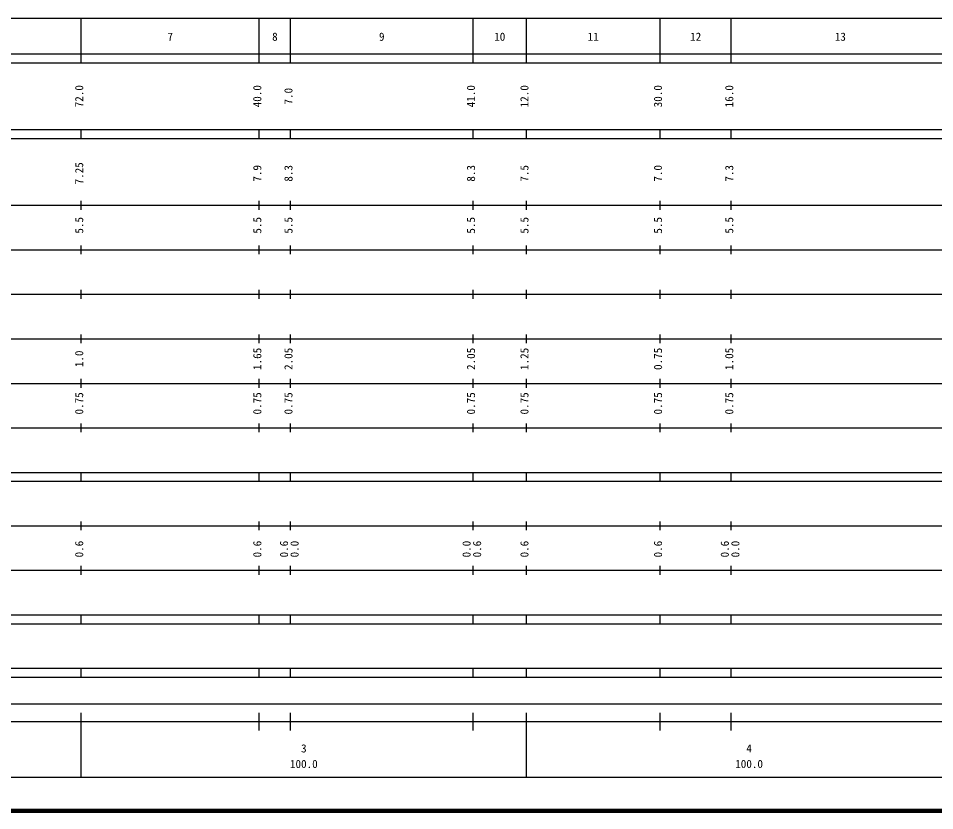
# Model space of a CAD drawing. Units: millimetres on the paper, enlarged 1000 times. Extents: x 40000 to 680000, y 20000 to 380000.
# Drawn here: x 253872 to 459683, y 20000 to 198000 of the extents above; entities that cross this region are included whole.
import ezdxf
from ezdxf.enums import TextEntityAlignment as Align

# ---------------------------------------------------------------- set-up
doc = ezdxf.new("R2010")
doc.units = ezdxf.units.MM
doc.header["$LTSCALE"] = 1000
doc.layers.add('M-TTL', color=2, linetype='Continuous', lineweight=140)
doc.layers.add('M-TTL-BAND', color=7, linetype='Continuous', lineweight=25)
doc.styles.add('ＭＳ ゴシック', font='')
doc.styles.get('ＭＳ ゴシック').set_extended_font_data('MS Gothic')

msp = doc.modelspace()

# ---------------------------------------------------------------- linework, layer by layer
at = {"layer": 'M-TTL'}
msp.add_line((40000, 20000), (680000, 20000), dxfattribs=at)
at = {"layer": 'M-TTL-BAND'}
for p, q in [((68000, 198000), (579000, 198000)), ((268000, 188000), (268000, 198000)), ((308000, 188000), (308000, 198000)), ((315000, 188000), (315000, 198000)), ((356000, 188000), (356000, 198000)), ((368000, 188000), (368000, 198000)), ((398000, 188000), (398000, 198000)), ((414000, 188000), (414000, 198000)), ((40000, 190000), (579000, 190000)), ((40000, 188000), (579000, 188000)), ((40000, 173000), (579000, 173000)), ((268000, 171000), (268000, 173000)), ((308000, 171000), (308000, 173000)), ((315000, 171000), (315000, 173000)), ((356000, 171000), (356000, 173000)), ((368000, 171000), (368000, 173000)), ((398000, 171000), (398000, 173000)), ((414000, 171000), (414000, 173000)), ((40000, 171000), (579000, 171000)), ((268000, 155000), (268000, 157000)), ((308000, 155000), (308000, 157000)), ((315000, 155000), (315000, 157000)), ((356000, 155000), (356000, 157000)), ((368000, 155000), (368000, 157000)), ((398000, 155000), (398000, 157000)), ((414000, 155000), (414000, 157000)), ((40000, 156000), (579000, 156000)), ((268000, 145000), (268000, 147000)), ((308000, 145000), (308000, 147000)), ((315000, 145000), (315000, 147000)), ((356000, 145000), (356000, 147000)), ((368000, 145000), (368000, 147000)), ((398000, 145000), (398000, 147000)), ((414000, 145000), (414000, 147000)), ((46000, 146000), (579000, 146000)), ((52000, 136000), (579000, 136000)), ((268000, 135000), (268000, 137000)), ((308000, 135000), (308000, 137000)), ((315000, 135000), (315000, 137000)), ((356000, 135000), (356000, 137000)), ((368000, 135000), (368000, 137000)), ((398000, 135000), (398000, 137000)), ((414000, 135000), (414000, 137000)), ((46000, 126000), (579000, 126000)), ((268000, 125000), (268000, 127000)), ((308000, 125000), (308000, 127000)), ((315000, 125000), (315000, 127000)), ((356000, 125000), (356000, 127000)), ((368000, 125000), (368000, 127000)), ((398000, 125000), (398000, 127000)), ((414000, 125000), (414000, 127000)), ((52000, 116000), (579000, 116000)), ((268000, 115000), (268000, 117000)), ((308000, 115000), (308000, 117000)), ((315000, 115000), (315000, 117000)), ((356000, 115000), (356000, 117000)), ((368000, 115000), (368000, 117000)), ((398000, 115000), (398000, 117000)), ((414000, 115000), (414000, 117000)), ((46000, 106000), (579000, 106000)), ((268000, 105000), (268000, 107000)), ((308000, 105000), (308000, 107000)), ((315000, 105000), (315000, 107000)), ((356000, 105000), (356000, 107000)), ((368000, 105000), (368000, 107000)), ((398000, 105000), (398000, 107000)), ((414000, 105000), (414000, 107000)), ((40000, 96000), (579000, 96000)), ((268000, 94000), (268000, 96000)), ((308000, 94000), (308000, 96000)), ((315000, 94000), (315000, 96000)), ((356000, 94000), (356000, 96000)), ((368000, 94000), (368000, 96000)), ((398000, 94000), (398000, 96000)), ((414000, 94000), (414000, 96000)), ((40000, 94000), (579000, 94000)), ((268000, 83000), (268000, 85000)), ((308000, 83000), (308000, 85000)), ((315000, 83000), (315000, 85000)), ((356000, 83000), (356000, 85000)), ((368000, 83000), (368000, 85000)), ((398000, 83000), (398000, 85000)), ((414000, 83000), (414000, 85000)), ((49000, 84000), (579000, 84000)), ((268000, 73000), (268000, 75000)), ((308000, 73000), (308000, 75000)), ((315000, 73000), (315000, 75000)), ((356000, 73000), (356000, 75000)), ((368000, 73000), (368000, 75000)), ((398000, 73000), (398000, 75000)), ((414000, 73000), (414000, 75000)), ((40000, 74000), (579000, 74000)), ((40000, 64000), (579000, 64000)), ((268000, 62000), (268000, 64000)), ((308000, 62000), (308000, 64000)), ((315000, 62000), (315000, 64000)), ((356000, 62000), (356000, 64000)), ((368000, 62000), (368000, 64000)), ((398000, 62000), (398000, 64000)), ((414000, 62000), (414000, 64000)), ((40000, 62000), (579000, 62000)), ((40000, 52000), (579000, 52000)), ((268000, 50000), (268000, 52000)), ((308000, 50000), (308000, 52000)), ((315000, 50000), (315000, 52000)), ((356000, 50000), (356000, 52000)), ((368000, 50000), (368000, 52000)), ((398000, 50000), (398000, 52000)), ((414000, 50000), (414000, 52000)), ((40000, 50000), (579000, 50000)), ((71000, 44000), (512500, 44000)), ((268000, 27500), (268000, 42000)), ((308000, 38000), (308000, 42000)), ((315000, 38000), (315000, 42000)), ((356000, 38000), (356000, 42000)), ((368000, 27500), (368000, 42000)), ((398000, 38000), (398000, 42000)), ((414000, 38000), (414000, 42000)), ((40000, 40000), (579000, 40000)), ((68000, 27500), (579000, 27500))]:
    msp.add_line(p, q, dxfattribs=at)

# ---------------------------------------------------------------- texts
at = {"layer": 'M-TTL-BAND', "style": 'ＭＳ ゴシック'}
for s, p in [('7', (288000, 192405)), ('8', (311500, 192405)), ('9', (335500, 192405)), ('10', (362000, 192405)), ('11', (383000, 192405)), ('12', (406000, 192405)), ('13', (438500, 192405)), ('3', (318000, 32523)), ('4', (418000, 32523)), ('100.0', (318000, 29033)), ('100.0', (418000, 29033))]:
    msp.add_text(s, height=1833, dxfattribs=at).set_placement(p, align=Align.BOTTOM_CENTER)
for s, p in [('72.0', (269000, 180500)), ('40.0', (309000, 180500)), ('7.0', (316000, 180500)), ('41.0', (357000, 180500)), ('12.0', (369000, 180500)), ('30.0', (399000, 180500)), ('16.0', (415000, 180500)), ('7.25', (269000, 163174)), ('7.9', (309000, 163174)), ('8.3', (316000, 163174)), ('8.3', (357000, 163174)), ('7.5', (369000, 163174)), ('7.0', (399000, 163174)), ('7.3', (415000, 163174)), ('5.5', (269000, 151500)), ('5.5', (309000, 151500)), ('5.5', (316000, 151500)), ('5.5', (357000, 151500)), ('5.5', (369000, 151500)), ('5.5', (399000, 151500)), ('5.5', (415000, 151500)), ('1.65', (309000, 121500)), ('2.05', (316000, 121500)), ('2.05', (357000, 121500)), ('1.25', (369000, 121500)), ('0.75', (399000, 121500)), ('1.05', (415000, 121500)), ('1.0', (269000, 121500)), ('0.75', (269000, 111500)), ('0.75', (309000, 111500)), ('0.75', (316000, 111500)), ('0.75', (357000, 111500)), ('0.75', (369000, 111500)), ('0.75', (399000, 111500)), ('0.75', (415000, 111500)), ('0.6', (269000, 78764)), ('0.6', (309000, 78764)), ('0.6', (315000, 78764)), ('0.0', (317370, 78764)), ('0.0', (356000, 78764)), ('0.6', (358370, 78764)), ('0.6', (369000, 78764)), ('0.6', (399000, 78764)), ('0.6', (414000, 78764)), ('0.0', (416370, 78764))]:
    msp.add_text(s, height=1833, rotation=90, dxfattribs=at).set_placement(p, align=Align.BOTTOM_CENTER)

doc.saveas('drawing.dxf')
